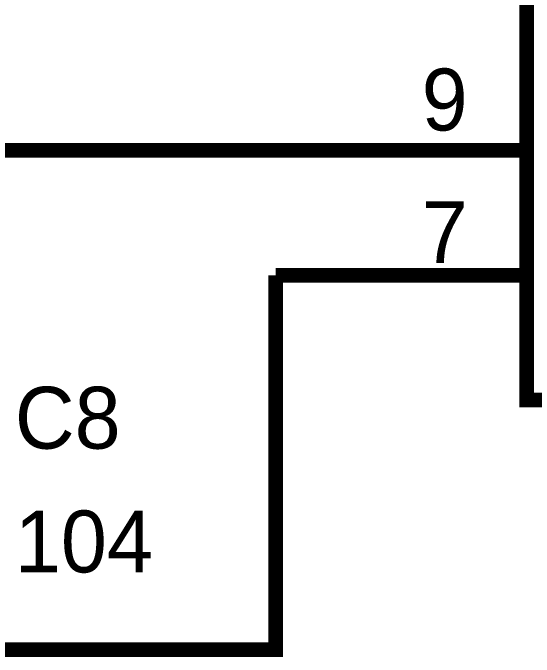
# Model space of a CAD drawing. Header units: inches. Extents: x 0 to 22.3, y 0 to 15.7.
# Drawn here: x 16.69 to 17.107, y 2.294 to 2.81 of the extents above; entities that cross this region are included whole.
import ezdxf

# ---------------------------------------------------------------- set-up
doc = ezdxf.new("R2010")
doc.units = ezdxf.units.IN
doc.header["$MEASUREMENT"] = 0
doc.layers.add('Sheet', color=255, linetype='Continuous')

msp = doc.modelspace()

# ---------------------------------------------------------------- linework, layer by layer
at = {"layer": 'Sheet'}
for points in [[(17.10073, 3.69958, 0.0118, 0.0118, 0), (19.70081, 3.69958, 0.0118, 0.0118, 0), (19.70081, 2.49998, 0.0118, 0.0118, 0), (17.10073, 2.49998, 0.0118, 0.0118, 0), (17.10073, 3.69958, 0.0118, 0.0118, 0)], [(17.10073, 3.69958, 0.0039, 0.0039, 0), (17.10073, 2.49998, 0.0039, 0.0039, 0), (19.70081, 2.49998, 0.0039, 0.0039, 0), (19.70081, 3.69958, 0.0039, 0.0039, 0), (17.10073, 3.69958, 0.0039, 0.0039, 0), (17.10073, 3.69958, 0.0039, 0.0039, 0)]]:
    msp.add_lwpolyline(points, format="xyseb", close=True, dxfattribs=at)
for points in [[(16.90005, 2.69976, 0.0118, 0.0118, 0), (16.60034, 2.69976, 0.0118, 0.0118, 0)], [(17.10073, 2.69976, 0.0118, 0.0118, 0), (16.90005, 2.69976, 0.0118, 0.0118, 0)], [(16.90005, 2.59987, 0.0118, 0.0118, 0), (16.90005, 2.30019, 0.0118, 0.0118, 0), (16.60034, 2.30019, 0.0118, 0.0118, 0)], [(17.10073, 2.59987, 0.0118, 0.0118, 0), (16.90005, 2.59987, 0.0118, 0.0118, 0)]]:
    msp.add_lwpolyline(points, format="xyseb", dxfattribs=at)

# ---------------------------------------------------------------- texts
for s, height, p in [('9', 0.0495, (17.01675, 2.71568)), ('7', 0.0495, (17.01675, 2.60959)), ('C8', 0.049505, (16.69141, 2.46108)), ('104', 0.049505, (16.69141, 2.36207))]:
    msp.add_text(s, height=height, dxfattribs=at).set_placement(p)

doc.saveas('drawing.dxf')
